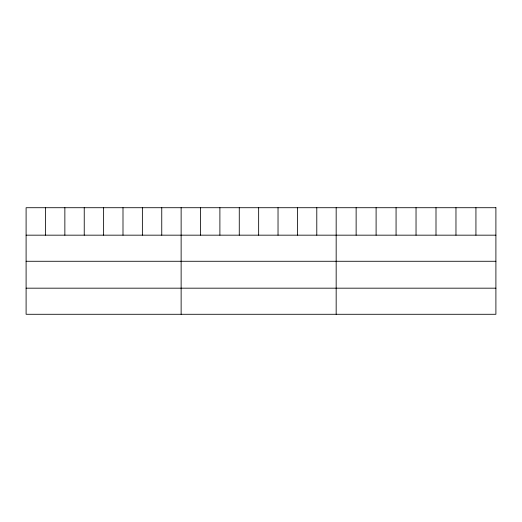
<?xml version="1.0" encoding="UTF-8"?>
<svg xmlns="http://www.w3.org/2000/svg" width="522" height="522" viewBox="0 0 522 522"><rect width="100%" height="100%" fill="white"/><g stroke="black" fill="none" stroke-linecap="round" stroke-linejoin="round"><path stroke-width="0.78" d="M26.1 235.168L495.9 235.168M26.1 261.274L495.9 261.274M26.1 288.177L495.9 288.177M475.933 207.717L475.933 235.168M455.967 207.717L455.967 235.168M436 207.717L436 235.168M416.034 207.717L416.034 235.168M396.067 207.717L396.067 235.168M376.101 207.717L376.101 235.168M356.134 207.717L356.134 235.168M336.168 207.717L336.168 314.283M316.789 207.717L316.789 235.168M297.409 207.717L297.409 235.168M278.03 207.717L278.03 235.168M258.651 207.717L258.651 235.168M239.272 207.717L239.272 235.168M219.892 207.717L219.892 235.168M200.513 207.717L200.513 235.168M181.134 207.717L181.134 314.283M161.755 207.717L161.755 235.168M142.375 207.717L142.375 235.168M122.996 207.717L122.996 235.168M103.617 207.717L103.617 235.168M84.238 207.717L84.238 235.168M64.859 207.717L64.859 235.168M45.479 207.717L45.479 235.168M495.9 207.717L26.1 207.717L26.1 314.283L495.9 314.283L495.9 207.717"/></g></svg>
